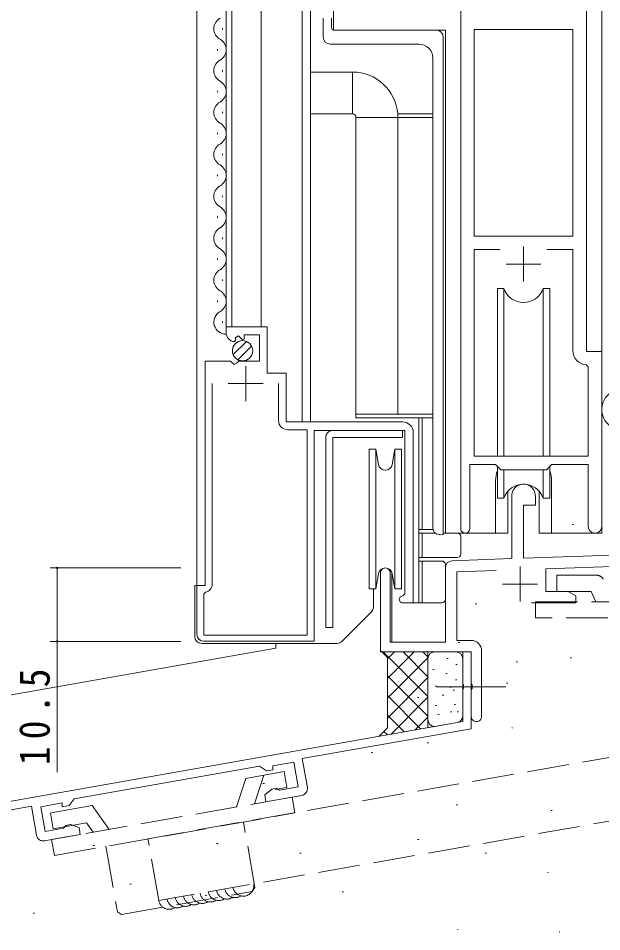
# Model space of a CAD drawing. Units: millimetres, scale not verified. Extents: x -594 to 539, y -420 to 386.
# Drawn here: x -473.8 to -390.2, y -259.8 to -129 of the extents above; entities that cross this region are included whole.
import ezdxf

# ---------------------------------------------------------------- set-up
doc = ezdxf.new("R2010")
doc.units = ezdxf.units.MM
doc.header["$LTSCALE"] = 2
doc.linetypes.add('CHAIN2', pattern=[12, 9, -1, 1, -1])
doc.linetypes.add('DASHED3', pattern=[4, 3, -1])
for name, color, linetype, lineweight in [('0-3_YKK_11', 7, 'Continuous', 9), ('0-4_YKK_12', 2, 'Continuous', 9), ('0-5_YKK_13', 4, 'Continuous', 9), ('0-6_YKK_D', 6, 'Continuous', 9), ('0-7_YSS_K', 3, 'Continuous', 9)]:
    doc.layers.add(name, color=color, linetype=linetype, lineweight=lineweight)
doc.styles.add('ＭＳ ゴシック', font='')
doc.styles.get('ＭＳ ゴシック').set_extended_font_data('MS Gothic')

msp = doc.modelspace()

# ---------------------------------------------------------------- linework, layer by layer
at = {"layer": '0-3_YKK_11'}
for p, q in [((-410.393, -114.687), (-410.393, -202.037)), ((-392.393, -176.687), (-392.393, -114.687)), ((-408.463, -130.617), (-408.463, -160.187)), ((-394.323, -130.617), (-408.463, -130.617)), ((-408.463, -130.617), (-408.463, -160.187)), ((-394.323, -160.187), (-394.323, -130.617)), ((-408.463, -160.187), (-394.323, -160.187)), ((-404.743, -162.117), (-408.463, -162.117)), ((-408.463, -162.117), (-408.463, -191.687)), ((-404.743, -162.117), (-408.463, -162.117)), ((-394.323, -162.117), (-398.042, -162.117)), ((-394.323, -176.617), (-394.323, -162.117)), ((-443.993, -173.19), (-443.993, -173.995)), ((-438.093, -173.19), (-443.993, -173.19)), ((-438.093, -179.79), (-438.093, -173.19)), ((-442.811, -175.29), (-442.6, -175.039)), ((-442.685, -174.72), (-442.217, -174.449)), ((-442.6, -175.039), (-442.685, -174.72)), ((-442.217, -174.449), (-441.64, -175.026)), ((-441.64, -175.026), (-441.393, -174.924)), ((-441.393, -174.29), (-439.193, -174.29)), ((-441.393, -174.924), (-441.393, -174.29)), ((-439.193, -174.29), (-439.193, -178.09)), ((-390.193, -176.687), (-392.393, -176.687)), ((-390.193, -201.722), (-390.193, -176.687)), ((-443.362, -178.09), (-446.993, -178.09)), ((-446.993, -178.09), (-446.993, -210.19)), ((-442.821, -178.544), (-443.362, -178.09)), ((-442.493, -178.39), (-442.821, -178.544)), ((-442.193, -178.09), (-442.493, -178.39)), ((-439.193, -178.09), (-442.193, -178.09)), ((-392.123, -178.915), (-392.41, -178.615)), ((-392.123, -191.687), (-392.123, -178.915)), ((-435.393, -179.79), (-438.093, -179.79)), ((-435.393, -186.79), (-435.393, -179.79)), ((-445.993, -181.29), (-445.993, -209.99)), ((-445.993, -181.29), (-445.993, -209.99)), ((-436.493, -186.59), (-436.493, -181.29)), ((-418.693, -186.79), (-435.393, -186.79)), ((-432.393, -187.89), (-435.193, -187.89)), ((-432.393, -217.29), (-432.393, -187.89)), ((-431.393, -187.99), (-418.393, -187.99)), ((-431.393, -218.19), (-431.393, -187.99)), ((-418.393, -187.99), (-418.393, -211.39)), ((-417.193, -212.69), (-417.193, -188.29)), ((-408.463, -191.687), (-392.123, -191.687)), ((-409.093, -192.887), (-405.393, -192.887)), ((-409.093, -202.037), (-409.093, -192.887)), ((-405.393, -192.887), (-404.663, -193.617)), ((-398.123, -193.617), (-397.393, -192.887)), ((-397.393, -192.887), (-392.123, -192.887)), ((-392.123, -192.887), (-392.123, -201.722)), ((-404.663, -193.617), (-398.123, -193.617)), ((-403.093, -206.355), (-403.093, -197.387)), ((-403.093, -206.355), (-403.093, -197.387)), ((-399.693, -197.387), (-399.693, -198.687)), ((-399.693, -197.387), (-399.693, -198.687)), ((-401.393, -198.687), (-401.393, -206.296)), ((-399.693, -198.687), (-401.393, -198.687)), ((-401.393, -198.687), (-401.393, -206.296)), ((-399.693, -198.687), (-401.393, -198.687)), ((-411.628, -206.653), (-403.093, -206.355)), ((-411.628, -206.653), (-403.093, -206.355)), ((-401.393, -206.296), (-380.103, -205.552)), ((-401.393, -206.296), (-380.103, -205.552)), ((-412.593, -218.287), (-412.593, -207.653)), ((-412.593, -218.287), (-412.593, -207.653)), ((-380.046, -207.181), (-398.193, -207.815)), ((-380.046, -207.181), (-398.193, -207.815)), ((-398.193, -207.815), (-398.193, -211.057)), ((-398.193, -207.815), (-398.193, -211.057)), ((-421.893, -219.687), (-421.893, -208.387)), ((-421.893, -219.687), (-421.893, -208.387)), ((-420.493, -208.387), (-420.493, -218.287)), ((-420.493, -208.387), (-420.493, -218.287)), ((-405.326, -208.064), (-410.963, -208.261)), ((-405.326, -208.064), (-410.963, -208.261)), ((-410.963, -208.261), (-410.963, -218.057)), ((-410.963, -208.261), (-410.963, -218.057)), ((-448.193, -210.19), (-448.193, -217.19)), ((-446.993, -210.19), (-448.193, -210.19)), ((-446.953, -211.166), (-447.193, -211.46)), ((-447.193, -211.46), (-447.193, -217.29)), ((-418.393, -211.39), (-418.693, -211.69)), ((-398.193, -211.057), (-394.984, -211.057)), ((-398.193, -211.057), (-394.984, -211.057)), ((-394.984, -211.057), (-393.893, -211.687)), ((-394.984, -211.057), (-393.893, -211.687)), ((-393.893, -211.687), (-393.893, -212.687)), ((-393.893, -211.687), (-393.893, -212.687)), ((-418.693, -212.69), (-417.193, -212.69)), ((-393.893, -212.687), (-400.243, -212.687)), ((-393.893, -212.687), (-400.243, -212.687)), ((-447.193, -217.29), (-432.393, -217.29)), ((-447.193, -218.19), (-431.393, -218.19)), ((-420.493, -218.287), (-412.593, -218.287)), ((-420.493, -218.287), (-412.593, -218.287)), ((-410.963, -218.057), (-408.893, -218.057)), ((-410.963, -218.057), (-408.893, -218.057)), ((-408.893, -219.687), (-421.893, -219.687)), ((-408.893, -219.687), (-421.893, -219.687)), ((-410.093, -219.687), (-410.093, -224.229)), ((-408.893, -219.687), (-410.093, -219.687)), ((-408.893, -224.229), (-408.893, -219.687)), ((-408.893, -224.229), (-408.893, -219.687)), ((-408.893, -230.694), (-408.893, -219.687)), ((-407.393, -219.557), (-407.393, -228.937)), ((-407.393, -219.557), (-407.393, -228.937)), ((-410.093, -224.229), (-409.973, -224.412)), ((-409.973, -224.412), (-409.973, -224.962)), ((-408.773, -224.412), (-408.893, -224.229)), ((-408.773, -224.412), (-408.893, -224.229)), ((-408.773, -224.962), (-408.773, -224.412)), ((-408.773, -224.962), (-408.773, -224.412)), ((-409.973, -224.962), (-410.093, -225.145)), ((-410.093, -225.145), (-410.093, -229.687)), ((-408.893, -225.145), (-408.773, -224.962)), ((-408.893, -225.145), (-408.773, -224.962)), ((-408.893, -228.937), (-408.893, -225.145)), ((-408.893, -228.937), (-408.893, -225.145)), ((-410.093, -229.687), (-495.236, -244.7)), ((-433.089, -234.961), (-408.893, -230.694)), ((-432.36, -239.097), (-433.089, -234.961)), ((-465.785, -240.726), (-439.195, -236.037)), ((-439.195, -236.037), (-438.21, -236.727)), ((-438.21, -236.727), (-437.327, -236.571)), ((-437.327, -236.012), (-434.317, -235.482)), ((-437.327, -236.571), (-437.327, -236.012)), ((-434.317, -235.482), (-433.692, -239.027)), ((-436.806, -239.221), (-437.47, -239.338)), ((-436.58, -239.359), (-436.806, -239.221)), ((-433.692, -239.027), (-436.354, -239.496)), ((-437.47, -239.338), (-438.466, -240.173)), ((-438.466, -240.173), (-438.292, -241.158)), ((-438.292, -241.158), (-433.171, -240.255)), ((-436.354, -239.496), (-436.58, -239.359)), ((-495.028, -245.882), (-471.891, -241.802)), ((-471.891, -241.802), (-471.161, -245.939)), ((-470.558, -241.872), (-467.471, -241.328)), ((-469.933, -245.417), (-470.558, -241.872)), ((-467.471, -241.328), (-467.471, -241.886)), ((-467.471, -241.886), (-466.474, -241.71)), ((-466.474, -241.71), (-465.785, -240.726)), ((-466.941, -244.534), (-467.106, -244.741)), ((-466.277, -244.417), (-466.941, -244.534)), ((-465.056, -244.862), (-466.277, -244.417)), ((-467.271, -244.948), (-469.933, -245.417)), ((-467.106, -244.741), (-467.271, -244.948)), ((-464.882, -245.847), (-465.056, -244.862)), ((-470.003, -246.75), (-464.882, -245.847))]:
    msp.add_line(p, q, dxfattribs=at)
at = {"layer": '0-3_YKK_11', "color": 2}
for p, q in [((-401.393, -161.687), (-401.393, -166.687)), ((-403.893, -164.187), (-398.893, -164.187)), ((-441.193, -178.79), (-441.193, -183.79)), ((-443.693, -181.29), (-438.693, -181.29)), ((-401.893, -207.487), (-401.893, -212.487)), ((-401.893, -207.487), (-401.893, -212.487)), ((-404.393, -209.987), (-399.393, -209.987)), ((-404.393, -209.987), (-399.393, -209.987))]:
    msp.add_line(p, q, dxfattribs=at)
at = {"layer": '0-3_YKK_11'}
for centre, radius, start, end in [((-442.693, -173.995), 1.3, 179.99997, 264.78409), ((-392.323, -176.617), 2, 179.99998, 267.50807), ((-435.193, -186.59), 1.3, 180, 269.99998), ((-418.693, -188.29), 1.5, 0, 89.99998), ((-401.393, -197.387), 1.7, 359.99998, 180), ((-401.393, -197.387), 1.7, 359.99998, 180), ((-409.743, -202.037), 0.65, 179.99998, 0), ((-391.158, -201.722), 0.965, 179.99998, 0), ((-421.193, -208.387), 0.7, 359.99998, 180), ((-421.193, -208.387), 0.7, 359.99998, 180), ((-411.593, -207.653), 1, 91.99997, 179.99998), ((-411.593, -207.653), 1, 91.99997, 179.99998), ((-447.193, -209.99), 1.2, 281.53696, 359.99998), ((-418.693, -212.19), 0.5, 89.99998, 270), ((-447.193, -217.19), 1, 180, 269.99998), ((-408.893, -219.557), 1.5, 0, 89.99998), ((-408.893, -219.557), 1.5, 0, 89.99998), ((-408.143, -228.937), 0.75, 179.99998, 0), ((-408.143, -228.937), 0.75, 179.99998, 0), ((-433.345, -239.27), 1, 280, 10), ((-470.177, -245.765), 1, 190.00002, 280)]:
    msp.add_arc(centre, radius, start, end, dxfattribs=at)
at = {"layer": '0-4_YKK_12'}
for p, q in [((-448.193, -210.19), (-448.193, -58.937)), ((-443.993, -173.843), (-443.993, -58.937)), ((-443.193, -173.19), (-443.193, -58.937)), ((-438.993, -173.19), (-438.993, -58.937)), ((-433.093, -186.79), (-433.093, -58.937)), ((-431.893, -58.937), (-431.893, -186.69)), ((-428.593, -58.937), (-428.593, -130.687)), ((-390.193, -58.937), (-390.193, -202.687)), ((-444.493, -130.595), (-444.493, -130.395)), ((-412.593, -130.687), (-428.593, -130.687)), ((-412.593, -130.687), (-412.593, -202.687)), ((-445.253, -133.595), (-445.253, -133.395)), ((-444.493, -136.595), (-444.493, -136.395)), ((-445.253, -139.595), (-445.253, -139.395)), ((-444.493, -142.595), (-444.493, -142.395)), ((-445.253, -145.595), (-445.253, -145.395)), ((-444.493, -148.595), (-444.493, -148.395)), ((-445.253, -151.595), (-445.253, -151.395)), ((-444.493, -154.595), (-444.493, -154.395)), ((-445.253, -157.595), (-445.253, -157.395)), ((-444.493, -160.595), (-444.493, -160.395)), ((-445.253, -163.595), (-445.253, -163.395)), ((-444.493, -166.595), (-444.493, -166.395)), ((-445.253, -169.595), (-445.253, -169.395)), ((-444.493, -172.595), (-444.493, -172.395)), ((-405.393, -195.187), (-405.393, -202.687)), ((-397.393, -195.187), (-397.393, -202.687)), ((-405.393, -202.687), (-412.593, -202.687)), ((-390.193, -202.687), (-397.393, -202.687)), ((-421.893, -208.387), (-421.893, -207.973)), ((-420.263, -208.319), (-420.263, -218.287))]:
    msp.add_line(p, q, dxfattribs=at)
for centre, radius, start, end in [((-444.034, -130.495), 1.718, 119.20255, 240.79745), ((-445.711, -133.495), 1.718, 299.20255, 60.79745), ((-444.034, -136.495), 1.718, 119.20255, 240.79745), ((-445.711, -139.495), 1.718, 299.20255, 60.79745), ((-444.034, -142.495), 1.718, 119.20255, 240.79745), ((-445.711, -145.495), 1.718, 299.20255, 60.79745), ((-444.034, -148.495), 1.718, 119.20255, 240.79745), ((-445.711, -151.495), 1.718, 299.20255, 60.79745), ((-444.034, -154.495), 1.718, 119.20255, 240.79745), ((-445.711, -157.495), 1.718, 299.20255, 60.79745), ((-444.034, -160.495), 1.718, 119.20255, 240.79745), ((-445.711, -163.495), 1.718, 299.20255, 60.79745), ((-444.034, -166.495), 1.718, 119.20255, 240.79745), ((-445.711, -169.495), 1.718, 299.20255, 60.79745), ((-444.034, -172.495), 1.718, 119.20255, 271.99741), ((-401.393, -195.187), 4, 159.63586, 180), ((-401.393, -195.187), 4, 0, 20.36412)]:
    msp.add_arc(centre, radius, start, end, dxfattribs=at)
at = {"layer": '0-5_YKK_13'}
for p, q in [((-431.893, -128.19), (-431.893, -136.69)), ((-430.093, -128.987), (-430.093, -131.687)), ((-428.893, -128.987), (-428.893, -130.387)), ((-413.895, -130.687), (-428.593, -130.687)), ((-412.895, -202.962), (-412.895, -131.687)), ((-416.392, -132.687), (-429.093, -132.687)), ((-414.392, -134.687), (-414.392, -201.915)), ((-431.893, -136.69), (-431.893, -142.69)), ((-425.893, -136.69), (-431.893, -136.69)), ((-425.893, -136.69), (-425.893, -142.69)), ((-431.893, -142.69), (-431.893, -186.19)), ((-425.893, -142.69), (-431.893, -142.69)), ((-419.393, -143.19), (-425.393, -143.19)), ((-425.393, -143.19), (-425.393, -186.19)), ((-419.412, -142.69), (-414.392, -142.69)), ((-414.392, -143.19), (-419.393, -143.19)), ((-419.393, -143.19), (-419.393, -185.69)), ((-405.143, -167.687), (-405.143, -191.687)), ((-404.221, -167.687), (-405.143, -167.687)), ((-404.221, -191.687), (-404.221, -167.687)), ((-398.564, -191.687), (-398.564, -167.687)), ((-397.643, -167.687), (-398.564, -167.687)), ((-397.643, -191.687), (-397.643, -167.687)), ((-442.98, -177.15), (-441.083, -175.253)), ((-442.299, -177.883), (-440.35, -175.934)), ((-419.393, -185.69), (-425.393, -185.69)), ((-416.393, -186.19), (-425.393, -186.19)), ((-419.393, -185.69), (-414.392, -185.69)), ((-416.393, -186.19), (-415.893, -186.19)), ((-415.893, -186.19), (-415.893, -202.19)), ((-414.392, -186.19), (-415.893, -186.19)), ((-428.723, -187.987), (-418.723, -187.987)), ((-418.723, -187.987), (-418.723, -188.987)), ((-429.723, -216.187), (-429.723, -188.987)), ((-428.723, -188.987), (-418.723, -188.987)), ((-428.723, -188.987), (-428.723, -216.187)), ((-423.493, -190.687), (-423.493, -210.687)), ((-423.493, -190.687), (-422.561, -190.687)), ((-422.561, -190.687), (-422.561, -210.687)), ((-422.178, -192.861), (-422.561, -190.687)), ((-419.825, -190.687), (-420.208, -192.861)), ((-419.825, -210.687), (-419.825, -190.687)), ((-419.825, -190.687), (-418.893, -190.687)), ((-418.893, -190.687), (-418.893, -210.687)), ((-405.143, -193.137), (-405.143, -197.687)), ((-397.643, -197.687), (-397.643, -193.137)), ((-404.221, -197.687), (-404.221, -193.617)), ((-398.564, -197.687), (-398.564, -193.617)), ((-403.643, -196.703), (-403.643, -202.687)), ((-399.143, -202.687), (-399.143, -196.703)), ((-405.143, -197.687), (-404.221, -197.687)), ((-398.564, -197.687), (-397.643, -197.687)), ((-415.893, -202.19), (-416.393, -202.19)), ((-415.893, -202.19), (-414.354, -202.19)), ((-405.393, -202.687), (-403.643, -202.687)), ((-399.143, -202.687), (-397.393, -202.687)), ((-416.393, -202.69), (-415.893, -202.69)), ((-415.893, -202.69), (-415.893, -206.19)), ((-414.023, -202.69), (-415.893, -202.69)), ((-413.48, -202.911), (-413.392, -202.918)), ((-412.895, -202.962), (-413.392, -202.918)), ((-410.893, -202.69), (-412.895, -202.69)), ((-410.393, -205.69), (-410.393, -203.19)), ((-415.893, -206.19), (-416.393, -206.19)), ((-415.893, -206.19), (-410.893, -206.19)), ((-416.393, -206.69), (-415.893, -206.69)), ((-415.893, -206.69), (-415.893, -212.69)), ((-413.093, -206.69), (-415.893, -206.69)), ((-412.593, -212.19), (-412.593, -207.19)), ((-422.561, -210.687), (-422.178, -208.513)), ((-420.208, -208.513), (-419.825, -210.687)), ((-448.493, -210.19), (-447.993, -210.19)), ((-448.493, -217.49), (-448.493, -210.19)), ((-422.561, -210.687), (-423.493, -210.687)), ((-422.893, -210.687), (-422.893, -213.276)), ((-418.893, -210.687), (-419.825, -210.687)), ((-418.843, -210.685), (-418.845, -210.687)), ((-416.393, -212.69), (-417.393, -212.69)), ((-415.893, -212.69), (-416.393, -212.69)), ((-413.093, -212.69), (-415.893, -212.69)), ((-423.186, -213.983), (-426.693, -217.49)), ((-428.723, -216.187), (-429.723, -216.187)), ((-427.248, -218.046), (-427.4, -218.198)), ((-427.076, -217.873), (-427.248, -218.046)), ((-426.888, -217.686), (-427.076, -217.873)), ((-426.693, -217.49), (-426.888, -217.686)), ((-428.107, -218.49), (-447.493, -218.49))]:
    msp.add_line(p, q, dxfattribs=at)
at = {"layer": '0-5_YKK_13', "linetype": 'DASHED3'}
for p, q in [((-396.618, -208.737), (-390.89, -208.737)), ((-396.618, -211.037), (-396.618, -208.737)), ((-396.618, -211.037), (-391.719, -211.037)), ((-391.019, -212.537), (-391.719, -211.037)), ((-399.663, -214.837), (-399.663, -212.537)), ((-399.663, -212.537), (-368.068, -212.537)), ((-389.304, -214.837), (-399.663, -214.837)), ((-442.519, -241.904), (-441.188, -237.81)), ((-435.681, -236.839), (-441.188, -237.81)), ((-439.925, -241.446), (-438.594, -237.353)), ((-435.681, -236.839), (-435.282, -239.104)), ((-435.282, -239.104), (-436.951, -239.399)), ((-434.529, -240.495), (-468.997, -246.572)), ((-434.13, -242.76), (-434.529, -240.495)), ((-463.165, -241.685), (-469.165, -242.743)), ((-460.76, -245.12), (-463.165, -241.685)), ((-469.165, -242.743), (-468.765, -245.008)), ((-468.598, -248.837), (-434.13, -242.76)), ((-464.009, -244.17), (-468.765, -245.008)), ((-463.06, -245.525), (-464.009, -244.17)), ((-439.866, -253.418), (-441.516, -244.062)), ((-468.997, -246.572), (-468.598, -248.837)), ((-461.212, -247.535), (-459.562, -256.891)), ((-439.866, -253.418), (-440.272, -253.997)), ((-458.983, -257.296), (-440.272, -253.997)), ((-458.983, -257.296), (-459.562, -256.891))]:
    msp.add_line(p, q, dxfattribs=at)
at = {"layer": '0-5_YKK_13', "linetype": 'CHAIN2'}
msp.add_line((-403.947, -224.687), (-413.838, -224.687), dxfattribs=at)
at = {"layer": '0-5_YKK_13'}
msp.add_lwpolyline([(-416.393, -212.69), (-416.393, -206.69), (-416.393, -206.19), (-416.393, -202.69), (-416.393, -202.19), (-416.393, -186.19)], dxfattribs=at)
msp.add_circle((-441.643, -176.59), 1.45, dxfattribs=at)
for centre, radius, start, end in [((-428.593, -130.387), 0.3, 180, 270), ((-413.895, -131.687), 1, 0, 90), ((-429.093, -131.687), 1, 180, 270), ((-416.392, -134.687), 2, 0, 90), ((-425.893, -143.19), 6.5, 4.41171, 90), ((-425.893, -143.19), 0.5, 0, 90), ((-425.893, -143.19), 6.5, 0, 4.41171), ((-401.393, -166.687), 3, 199.4715, 340.52849), ((-387.309, -185.008), 2.885, 126.45192, 263.90388), ((-428.723, -188.987), 1, 90, 180), ((-421.193, -192.687), 1, 190, 349.99998), ((-401.393, -198.687), 3, 19.47122, 160.52876), ((-413.392, -201.915), 1, 180, 264.99998), ((-410.893, -203.19), 0.5, 0, 90), ((-410.893, -205.69), 0.5, 270, 0), ((-421.193, -208.687), 1, 10, 169.99998), ((-413.093, -207.19), 0.5, 0, 90), ((-413.093, -212.19), 0.5, 270, 0), ((-423.893, -213.276), 1, 314.99998, 0), ((-447.493, -217.49), 1, 180, 270), ((-428.107, -217.49), 1, 270, 314.99998)]:
    msp.add_arc(centre, radius, start, end, dxfattribs=at)
at = {"layer": '0-5_YKK_13', "linetype": 'DASHED3'}
msp.add_arc((-390.89, -209.737), 1, 24.99973, 90.00174, dxfattribs=at)
at = {"layer": '0-6_YKK_D'}
for p, q in [((-450.493, -207.69), (-469.193, -207.69)), ((-468.193, -207.69), (-468.193, -218.193)), ((-450.493, -218.193), (-469.193, -218.193)), ((-468.193, -218.193), (-468.193, -236.933))]:
    msp.add_line(p, q, dxfattribs=at)
for centre, start, end in [((-468.193, -207.69), 90, 270), ((-468.193, -207.69), 270, 90), ((-468.193, -218.193), 90, 270), ((-468.193, -218.193), 270, 90)]:
    msp.add_arc(centre, 0.106, start, end, dxfattribs=at)
at = {"layer": '0-7_YSS_K'}
for p, q in [((-394.441, -201.465), (-394.241, -201.465)), ((-408.277, -212.81), (-408.077, -212.81)), ((-410.767, -218.344), (-410.567, -218.344)), ((-481.891, -227.116), (-436.891, -219.181)), ((-436.891, -218.49), (-436.891, -219.181)), ((-421.805, -219.599), (-420.893, -220.511)), ((-421.484, -219.687), (-415.093, -226.078)), ((-420.893, -220.688), (-419.891, -219.687)), ((-420.893, -223.517), (-417.063, -219.687)), ((-418.655, -219.687), (-415.093, -223.25)), ((-415.827, -219.687), (-415.093, -220.421)), ((-415.093, -230.569), (-415.093, -219.687)), ((-411.093, -219.687), (-414.093, -219.687)), ((-420.893, -220.511), (-420.893, -230.592)), ((-420.893, -226.345), (-415.093, -220.545)), ((-415.093, -220.687), (-415.093, -229.393)), ((-412.385, -220.658), (-412.185, -220.658)), ((-410.093, -220.687), (-410.093, -228.848)), ((-394.718, -220.558), (-394.518, -220.558)), ((-414.388, -222.208), (-414.188, -222.208)), ((-411.093, -221.498), (-410.893, -221.498)), ((-402.466, -221.112), (-402.266, -221.112)), ((-420.893, -223.107), (-415.093, -228.906)), ((-420.893, -229.174), (-415.093, -223.374)), ((-412.515, -222.79), (-412.315, -222.79)), ((-419.068, -224.432), (-418.868, -224.432)), ((-414, -224.599), (-413.8, -224.599)), ((-411.933, -224.728), (-411.733, -224.728)), ((-411.158, -223.694), (-410.958, -223.694)), ((-403.849, -224.155), (-403.649, -224.155)), ((-420.893, -225.935), (-416.084, -230.744)), ((-420.395, -231.504), (-415.093, -226.202)), ((-413.031, -225.891), (-412.831, -225.891)), ((-411.481, -225.18), (-411.281, -225.18)), ((-416.579, -226.246), (-416.379, -226.246)), ((-414.065, -227.377), (-413.865, -227.377)), ((-411.352, -227.248), (-411.152, -227.248)), ((-420.893, -228.763), (-418.488, -231.168)), ((-413.677, -228.669), (-413.477, -228.669)), ((-411.868, -228.281), (-411.668, -228.281)), ((-410.899, -228.281), (-410.699, -228.281)), ((-416.961, -230.898), (-415.093, -229.031)), ((-414.093, -230.393), (-410.919, -229.833)), ((-420.893, -230.592), (-422.107, -231.806)), ((-421.393, -231.092), (-420.893, -231.592)), ((-403.064, -230.575), (-402.964, -230.575)), ((-415.194, -232.733), (-414.994, -232.733)), ((-423.219, -234.117), (-423.019, -234.117)), ((-438.714, -238.544), (-438.514, -238.544)), ((-411.044, -241.588), (-410.844, -241.588)), ((-397.485, -242.418), (-397.285, -242.418)), ((-445.355, -247.122), (-445.155, -247.122)), ((-416.578, -246.568), (-416.378, -246.568)), ((-463.064, -247.399), (-462.864, -247.399)), ((-433.457, -248.505), (-433.257, -248.505)), ((-406.893, -248.505), (-406.693, -248.505)), ((-397.97, -251.278), (-397.87, -251.278)), ((-457.807, -252.933), (-457.607, -252.933)), ((-447.015, -254.593), (-446.815, -254.593)), ((-427.369, -254.039), (-427.169, -254.039)), ((-471.642, -257.083), (-471.442, -257.083)), ((-410.875, -259.423), (-410.775, -259.423)), ((-396.272, -259.762), (-396.172, -259.762))]:
    msp.add_line(p, q, dxfattribs=at)
at = {"layer": '0-7_YSS_K', "linetype": 'DASHED3'}
for p, q in [((-363.41, -230.257), (-455.201, -246.442)), ((-361.847, -239.12), (-453.638, -255.306)), ((-453.634, -255.305), (-455.197, -246.442))]:
    msp.add_line(p, q, dxfattribs=at)
at = {"layer": '0-7_YSS_K'}
for centre, start, end in [((-414.093, -220.687), 90, 180), ((-411.093, -220.687), 0, 90), ((-414.093, -229.393), 180, 270), ((-411.093, -228.848), 280, 0)]:
    msp.add_arc(centre, 1, start, end, dxfattribs=at)
at = {"layer": '0-7_YSS_K', "linetype": 'DASHED3'}
for centre, end in [((-442.706, -253.378), 303.57828), ((-441.525, -253.17), 10.00009), ((-449.797, -254.628), 303.57828), ((-448.615, -254.42), 303.57828), ((-447.433, -254.212), 303.57828), ((-446.252, -254.003), 303.57828), ((-445.07, -253.795), 303.57828), ((-443.888, -253.587), 303.57828), ((-452.161, -255.045), 303.57828), ((-450.979, -254.837), 303.57828)]:
    msp.add_arc(centre, 1.5, 190.00009, end, dxfattribs=at)

# ---------------------------------------------------------------- texts
at = {"layer": '0-6_YKK_D', "color": 7, "insert": (-469.193, -235.933), "char_height": 4.399, "attachment_point": 7, "rotation": 90, "style": 'ＭＳ ゴシック'}
msp.add_mtext('\\T1.38;\\W0.9;10.5', dxfattribs=at)

doc.saveas('drawing.dxf')
